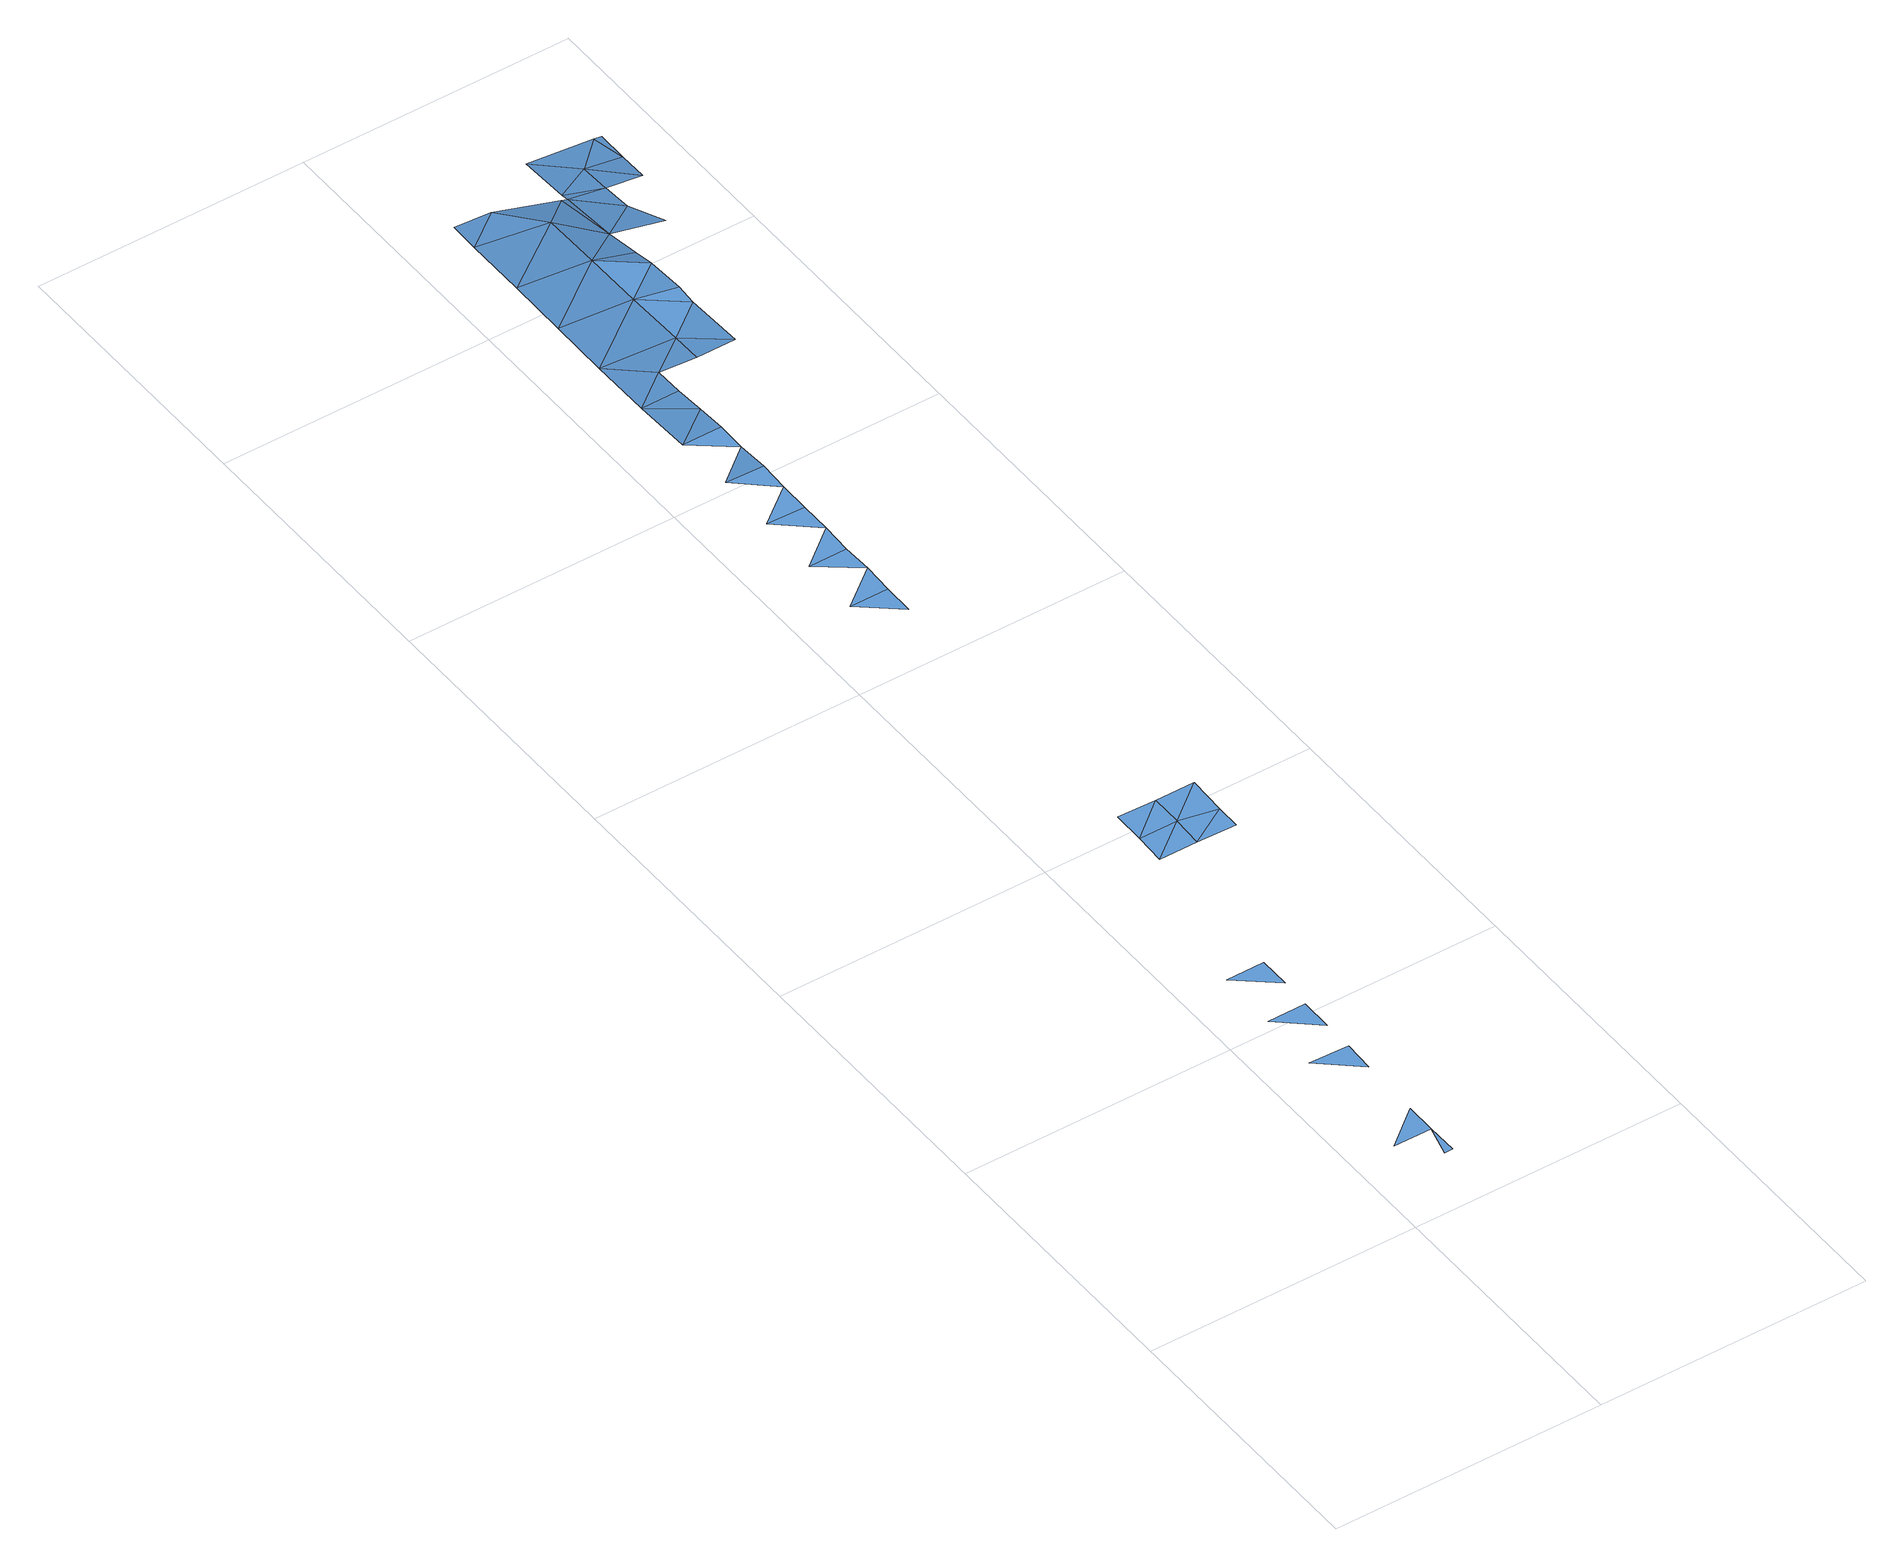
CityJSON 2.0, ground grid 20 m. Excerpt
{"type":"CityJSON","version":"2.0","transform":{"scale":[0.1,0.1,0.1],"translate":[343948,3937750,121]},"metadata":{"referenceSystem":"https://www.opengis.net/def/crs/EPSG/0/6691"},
"CityObjects":{
"waterbody1":{"type":"WaterBody","attributes":{"name":"5","class":"1140","function":"1","WaterBodyRiverFloodingRiskAttribute.description":"3","WaterBodyRiverFloodingRiskAttribute.rankOrg":"2","WaterBodyRiverFloodingRiskAttribute.adminType":"2","WaterBodyRiverFloodingRiskAttribute.scale":"L2"},"geometry":[{"type":"MultiSurface","lod":"1","boundaries":[[[0,1,2]],[[3,4,2]],[[5,6,7]],[[8,9,10]],[[11,12,13]],[[14,15,16]],[[14,16,17]],[[18,19,20]],[[20,15,18]],[[19,21,22]],[[21,23,22]],[[24,25,26]],[[24,26,23]],[[25,27,28]],[[29,30,28]],[[27,29,28]],[[29,31,30]],[[31,32,30]],[[30,32,33]],[[32,34,33]],[[35,36,33]],[[37,38,36]],[[34,32,39]],[[33,34,35]],[[40,41,38]],[[41,42,43]],[[39,44,34]],[[37,36,35]],[[45,35,34]],[[41,40,42]],[[38,37,40]],[[34,44,45]],[[46,37,35]],[[47,46,35]],[[47,35,45]],[[40,48,42]],[[49,40,37]],[[50,37,46]],[[49,37,50]],[[49,48,40]],[[48,49,51]],[[52,51,49]],[[52,49,53]],[[54,51,52]]]}]},
"waterbody2":{"type":"WaterBody","attributes":{"name":"5","class":"1140","function":"1","WaterBodyRiverFloodingRiskAttribute.description":"3","WaterBodyRiverFloodingRiskAttribute.rankOrg":"4","WaterBodyRiverFloodingRiskAttribute.adminType":"2","WaterBodyRiverFloodingRiskAttribute.scale":"L2"},"geometry":[{"type":"MultiSurface","lod":"1","boundaries":[[[55,56,57]],[[55,58,56]],[[59,60,61]],[[60,59,57]],[[60,57,62]],[[59,63,57]],[[56,62,57]],[[63,55,57]]]}]},
"waterbody3":{"type":"WaterBody","attributes":{"name":"5","class":"1140","function":"1","WaterBodyRiverFloodingRiskAttribute.description":"3","WaterBodyRiverFloodingRiskAttribute.rankOrg":"1","WaterBodyRiverFloodingRiskAttribute.adminType":"2","WaterBodyRiverFloodingRiskAttribute.scale":"L2"},"geometry":[{"type":"MultiSurface","lod":"1","boundaries":[[[64,65,66]],[[67,68,65]],[[54,64,66]],[[69,54,66]],[[54,69,51]],[[68,70,66]],[[68,66,65]],[[69,66,70]]]}]}
},
"vertices":[
[33,53,48],[5,30,48],[33,30,48],[27,7,48],[33,7,48],[35,122,48],[6,123,48],[34,99,48],[35,169,48],[7,169,48],[35,145,48],[36,215,48],[8,215,48],[36,192,48],[43,631,48],[44,654,48],[15,631,48],[43,608,48],[44,677,47],[45,700,47],[16,677,47],[45,723,47],[17,724,47],[45,746,47],[46,769,47],[46,793,45],[18,770,47],[47,816,44],[18,816,44],[47,839,42],[19,862,40],[47,862,40],[48,885,38],[20,909,38],[77,908,35],[77,954,33],[21,955,37],[78,1000,31],[22,1001,36],[76,884,37],[79,1046,28],[22,1047,36],[51,1070,33],[23,1070,35],[105,884,37],[105,930,34],[106,976,32],[106,946,34],[103,1069,17],[107,1023,21],[106,993,28],[108,1069,15],[136,1045,13],[149,1022,11],[136,1068,11],
[67,376,48],[39,353,48],[67,353,48],[39,377,48],[95,347,48],[66,330,48],[95,329,48],[38,330,48],[96,376,48],
[164,1068,7],[165,1091,5],[136,1091,10],[165,1114,5],[159,1114,6],[108,1075,14],[109,1115,10]
]}
